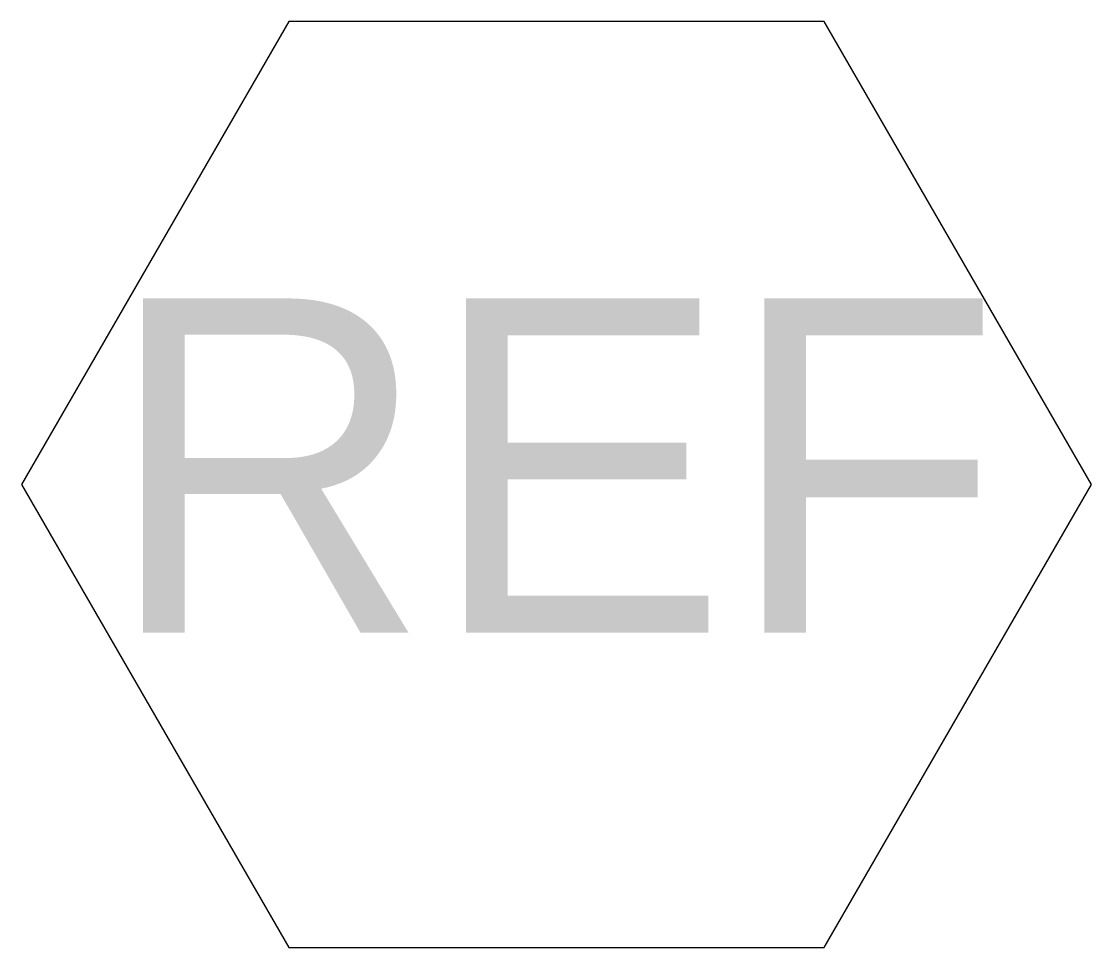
# Model space of a CAD drawing. Extents: x 359.33 to 367.33, y 296.43 to 303.36.
import ezdxf
from ezdxf.enums import TextEntityAlignment as Align

# ---------------------------------------------------------------- set-up
doc = ezdxf.new("R2010")
doc.units = 0
doc.styles.add('rtw_iso', font='iso-rtw.shx')

msp = doc.modelspace()

# ---------------------------------------------------------------- linework, layer by layer
msp.add_lwpolyline([(367.3327, 299.8946), (365.3327, 303.3587), (361.3327, 303.3587), (359.3327, 299.8946), (361.3327, 296.4305), (365.3327, 296.4305)], close=True)

# ---------------------------------------------------------------- texts
at = {"color": 7, "linetype": 'Continuous', "lineweight": 25, "style": 'rtw_iso'}
msp.add_attdef('REF', text='1', height=2.5, dxfattribs=at).set_placement((363.3102, 298.7864), align=Align.CENTER)

doc.saveas('drawing.dxf')
